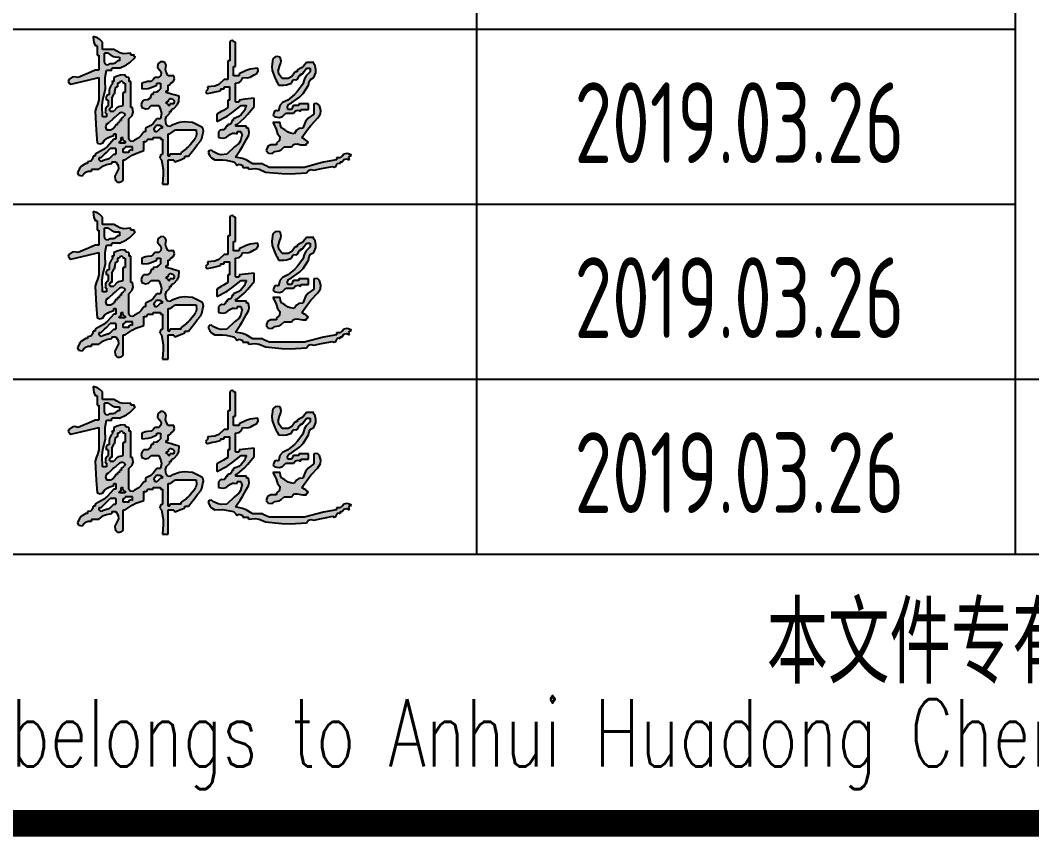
# Model space of a CAD drawing. Extents: x 5904849 to 6011887, y -826029 to -177002.
# Drawn here: x 5947053 to 5950810, y -678942 to -675909 of the extents above; entities that cross this region are included whole.
import ezdxf
from ezdxf.enums import TextEntityAlignment as Align

# ---------------------------------------------------------------- set-up
doc = ezdxf.new("R2010")
doc.units = 0
doc.header["$LTSCALE"] = 1000
doc.header["$MEASUREMENT"] = 0
doc.layers.get('0').update_dxf_attribs({"linetype": 'CONTINUOUS'})
doc.layers.add('PUB_TITLE', color=4, linetype='CONTINUOUS')
doc.styles.add('AHD', font='sceie.shx', dxfattribs={"width": 0.7, "bigfont": 'sceic.shx'})
doc.styles.add('ECEC_TQ', font='txt_l.shx', dxfattribs={"bigfont": 'hztxt_l.shx'})
doc.styles.add('sceie', font='sceie.shx', dxfattribs={"bigfont": 'sceic.shx'})

# ---------------------------------------------------------------- blocks, each defined once
blk = doc.blocks.new('韩超')
h = blk.add_hatch(color=256)
h.dxf.hatch_style = 1
h.paths.add_polyline_path([(0.787849, 0.514197), (0.777955, 0.527898), (0.77346, 0.562754), (0.78123, 0.586063), (0.805739, 0.61125), (0.805739, 0.625142), (0.819631, 0.625142), (0.818004, 0.635027), (0.823773, 0.643681), (0.833523, 0.64598), (0.860867, 0.674873), (0.870953, 0.696725), (0.875199, 0.736279), (0.836353, 0.74757), (0.816903, 0.753127), (0.777955, 0.764063), (0.777955, 0.777955), (0.791847, 0.777955), (0.791847, 0.819631), (0.801775, 0.820971), (0.80763, 0.824875), (0.812685, 0.833523), (0.832189, 0.847055), (0.839321, 0.866071), (0.833523, 0.889091), (0.791847, 0.889091), (0.776856, 0.916298), (0.7735, 0.934755), (0.777955, 0.965498), (0.770329, 0.984025), (0.756314, 0.993368), (0.736279, 0.993282), (0.716867, 0.977277), (0.713907, 0.950644), (0.729333, 0.930768), (0.740061, 0.911103), (0.737625, 0.891618), (0.722387, 0.875199), (0.694603, 0.875199), (0.683489, 0.864086), (0.677932, 0.858529), (0.666819, 0.847415), (0.638572, 0.845181), (0.624291, 0.842325), (0.597358, 0.833523), (0.597358, 0.791847), (0.643081, 0.794876), (0.666726, 0.800787), (0.708495, 0.819631), (0.708495, 0.833523), (0.736279, 0.833523), (0.736279, 0.791847), (0.718733, 0.774249), (0.705317, 0.767541), (0.680711, 0.764063), (0.680711, 0.750171), (0.666819, 0.750171), (0.658732, 0.72359), (0.639033, 0.708815), (0.61125, 0.708495), (0.596777, 0.690733), (0.592946, 0.675409), (0.597358, 0.652926), (0.623512, 0.642026), (0.64687, 0.646697), (0.666819, 0.666819), (0.722387, 0.666819), (0.738834, 0.631134), (0.742077, 0.608437), (0.736279, 0.569574), (0.708495, 0.569574), (0.682162, 0.535076), (0.663824, 0.519794), (0.625142, 0.500114), (0.625142, 0.47233), (0.61125, 0.47233), (0.589715, 0.441777), (0.574435, 0.428025), (0.54179, 0.409816), (0.527664, 0.400538), (0.510468, 0.403404), (0.500114, 0.416762), (0.500114, 0.569574), (0.524623, 0.594762), (0.532393, 0.618071), (0.527898, 0.652926), (0.514006, 0.652926), (0.514006, 0.847415), (0.500114, 0.847415), (0.500114, 0.875199), (0.486416, 0.877514), (0.478388, 0.883536), (0.47233, 0.896037), (0.438162, 0.892345), (0.420863, 0.888021), (0.388977, 0.875199), (0.388977, 0.847415), (0.375085, 0.847415), (0.379444, 0.836821), (0.376971, 0.826928), (0.368139, 0.819631), (0.356965, 0.793593), (0.353947, 0.778504), (0.354247, 0.750171), (0.337644, 0.741703), (0.330222, 0.726858), (0.333409, 0.708495), (0.347301, 0.708495), (0.347301, 0.666819), (0.332737, 0.655189), (0.327028, 0.643772), (0.326463, 0.625142), (0.32344, 0.619715), (0.327253, 0.612088), (0.333409, 0.61125), (0.333409, 0.583466), (0.305625, 0.583466), (0.302565, 0.667178), (0.306887, 0.710398), (0.326463, 0.791847), (0.3234, 0.8474), (0.32482, 0.875797), (0.333409, 0.930768), (0.375085, 0.930768), (0.375085, 0.94466), (0.430654, 0.94466), (0.482374, 0.970498), (0.50707, 0.987931), (0.548736, 1.028012), (0.542559, 1.028676), (0.538615, 1.036564), (0.54179, 1.041904), (0.514006, 1.041904), (0.514006, 1.055796), (0.462884, 1.052445), (0.433869, 1.058893), (0.388977, 1.08358), (0.305625, 1.08358), (0.305625, 1.139148), (0.281985, 1.161307), (0.266841, 1.170393), (0.236165, 1.180825), (0.238399, 1.152578), (0.241255, 1.138297), (0.250057, 1.111364), (0.263949, 1.111364), (0.263949, 1.041904), (0.277841, 1.041904), (0.277841, 0.930768), (0.250057, 0.930768), (0.200194, 0.90821), (0.175186, 0.897095), (0.125028, 0.875199), (0.097454, 0.881715), (0.078516, 0.877928), (0.055568, 0.861307), (0.050109, 0.847376), (0.0559, 0.8329), (0.06946, 0.826577), (0.152955, 0.845407), (0.194635, 0.855133), (0.277841, 0.875199), (0.277841, 0.708495), (0.266727, 0.675154), (0.261171, 0.658483), (0.250057, 0.625142), (0.255939, 0.530696), (0.258718, 0.483462), (0.263949, 0.388977), (0.286969, 0.38318), (0.305985, 0.390311), (0.319517, 0.409816), (0.344599, 0.428141), (0.359268, 0.435475), (0.388977, 0.444546), (0.388977, 0.458438), (0.40287, 0.458438), (0.40287, 0.416762), (0.388977, 0.416762), (0.340729, 0.364454), (0.31168, 0.341215), (0.250057, 0.305625), (0.250057, 0.291733), (0.236165, 0.291733), (0.231424, 0.268639), (0.217583, 0.254798), (0.194489, 0.250057), (0.194489, 0.236165), (0.180597, 0.236165), (0.148793, 0.216524), (0.134276, 0.200394), (0.118082, 0.166705), (0.127514, 0.14947), (0.152825, 0.145854), (0.166705, 0.159759), (0.185336, 0.17447), (0.198563, 0.17943), (0.222273, 0.180597), (0.222273, 0.194489), (0.277841, 0.194489), (0.311245, 0.220472), (0.333233, 0.229896), (0.375085, 0.236165), (0.375085, 0.250057), (0.40287, 0.250057), (0.420685, 0.221738), (0.422698, 0.197582), (0.409816, 0.166705), (0.396068, 0.142401), (0.398473, 0.118345), (0.416762, 0.097244), (0.43433, 0.097627), (0.444154, 0.100901), (0.458438, 0.111136), (0.458438, 0.263949), (0.47233, 0.263949), (0.524193, 0.298154), (0.552768, 0.312442), (0.61125, 0.333409), (0.61125, 0.40287), (0.621931, 0.39652), (0.637706, 0.404407), (0.639034, 0.416762), (0.680711, 0.416762), (0.680711, 0.430654), (0.736279, 0.430654), (0.736279, 0.416762), (0.750171, 0.416762), (0.750171, 0.305625), (0.735269, 0.297653), (0.731714, 0.276323), (0.743225, 0.263949), (0.754517, 0.192544), (0.755945, 0.155413), (0.750171, 0.083352), (0.791847, 0.083352), (0.791847, 0.263949), (0.833523, 0.263949), (0.837499, 0.253205), (0.852744, 0.249394), (0.861307, 0.257003), (0.883535, 0.265338), (0.894648, 0.269506), (0.916876, 0.277841), (0.916876, 0.291733), (0.94466, 0.291733), (0.969894, 0.324902), (0.982398, 0.341574), (1.007174, 0.375085), (1.032146, 0.402761), (1.041693, 0.421855), (1.04885, 0.458438), (1.055218, 0.477023), (1.053221, 0.491001), (1.041904, 0.50706), (0.972444, 0.54179), (0.910919, 0.546316), (0.877697, 0.541786), (0.819631, 0.520952), (0.805828, 0.5112)])
h.paths.add_polyline_path([(0.791847, 0.458438), (0.805739, 0.458438), (0.82241, 0.469551), (0.847415, 0.486222), (1.000228, 0.486222), (1.003038, 0.45197), (0.997988, 0.431769), (0.97939, 0.40287), (0.948039, 0.36501), (0.929334, 0.347744), (0.889091, 0.319517), (0.889091, 0.305625), (0.805739, 0.305625), (0.805739, 0.291733), (0.791847, 0.291733)], flags=16)
h.paths.add_polyline_path([(0.750171, 0.500114), (0.736279, 0.500114), (0.725165, 0.489), (0.719608, 0.483443), (0.708495, 0.47233), (0.694603, 0.47233), (0.694603, 0.486222), (0.688447, 0.48706), (0.684633, 0.494686), (0.687657, 0.500114), (0.701182, 0.516386), (0.715167, 0.52238), (0.736279, 0.520952), (0.736943, 0.514775), (0.744831, 0.510831), (0.750171, 0.514006)], flags=16)
h.paths.add_polyline_path([(0.791847, 0.666819), (0.793521, 0.674497), (0.785633, 0.682384), (0.777955, 0.680711), (0.777955, 0.694603), (0.791847, 0.694603), (0.792194, 0.70849), (0.806202, 0.718996), (0.819631, 0.715441), (0.833192, 0.709118), (0.838982, 0.694641), (0.833523, 0.680711), (0.805739, 0.680711), (0.805739, 0.666819)], flags=16)
h.paths.add_polyline_path([(0.527898, 0.361193), (0.527898, 0.333409), (0.517217, 0.339759), (0.501443, 0.331871), (0.500114, 0.319517), (0.458438, 0.319517), (0.458438, 0.347301), (0.466116, 0.345628), (0.474003, 0.353515), (0.47233, 0.361193)], flags=16)
h.paths.add_polyline_path([(0.47233, 0.40287), (0.47233, 0.388977), (0.430654, 0.388977), (0.42898, 0.396656), (0.436867, 0.404543), (0.444546, 0.40287), (0.444546, 0.430654), (0.458438, 0.430654), (0.452088, 0.419973), (0.459976, 0.404198)], flags=16)
h.paths.add_polyline_path([(0.47233, 0.604304), (0.464836, 0.588169), (0.458643, 0.580427), (0.444546, 0.569574), (0.444546, 0.555682), (0.430654, 0.555682), (0.432327, 0.548004), (0.42444, 0.540117), (0.416762, 0.54179), (0.416762, 0.527898), (0.40287, 0.527898), (0.39467, 0.507807), (0.386422, 0.49791), (0.368139, 0.486222), (0.333409, 0.486222), (0.327612, 0.509242), (0.334743, 0.528258), (0.354247, 0.54179), (0.384775, 0.569612), (0.400056, 0.583504), (0.430654, 0.61125), (0.446814, 0.616197), (0.458647, 0.614224)], flags=16)
h.paths.add_polyline_path([(0.458438, 0.666819), (0.426908, 0.659351), (0.410404, 0.649448), (0.388977, 0.625142), (0.361193, 0.625142), (0.354844, 0.635823), (0.362731, 0.651598), (0.375085, 0.652926), (0.375085, 0.722387), (0.390598, 0.753922), (0.396359, 0.771203), (0.40287, 0.805739), (0.416762, 0.805739), (0.416762, 0.833523), (0.430654, 0.833523), (0.434629, 0.844267), (0.449874, 0.848078), (0.458438, 0.840469), (0.459102, 0.834292), (0.466989, 0.830348), (0.47233, 0.833523), (0.47233, 0.764063), (0.458438, 0.764063)], flags=16)
h.paths.add_polyline_path([(0.40287, 0.347301), (0.40287, 0.305625), (0.388977, 0.305625), (0.360889, 0.27915), (0.342496, 0.268422), (0.305625, 0.257003), (0.294367, 0.254885), (0.286778, 0.256782), (0.277841, 0.263949), (0.277841, 0.277841), (0.291733, 0.277841), (0.319459, 0.305683), (0.333352, 0.319575), (0.361193, 0.347301)], flags=16)
h.paths.add_polyline_path([(0.430654, 1.000228), (0.416762, 1.000228), (0.39813, 0.985517), (0.384903, 0.980557), (0.361193, 0.97939), (0.347067, 0.970112), (0.329871, 0.972978), (0.319517, 0.986336), (0.319517, 1.055796), (0.347301, 1.055796), (0.376072, 1.035613), (0.395527, 1.029128), (0.430654, 1.028012)], flags=16)
h = blk.add_hatch(color=256)
h.dxf.hatch_style = 1
h.paths.add_polyline_path([(1.542018, 0.208381), (1.519791, 0.219494), (1.508677, 0.225051), (1.48645, 0.236165), (1.416989, 0.236165), (1.371255, 0.264232), (1.344642, 0.274582), (1.291961, 0.284787), (1.328443, 0.335457), (1.345237, 0.362046), (1.375313, 0.416762), (1.391241, 0.446575), (1.394603, 0.466747), (1.389205, 0.500114), (1.375313, 0.500114), (1.375313, 0.514006), (1.291961, 0.514006), (1.291961, 0.527898), (1.305853, 0.527898), (1.359796, 0.576664), (1.385101, 0.603375), (1.430881, 0.659873), (1.430881, 0.722387), (1.386427, 0.71683), (1.3642, 0.714052), (1.319745, 0.708495), (1.319745, 0.694603), (1.291961, 0.694603), (1.291961, 0.833523), (1.31926, 0.838693), (1.334923, 0.85044), (1.347529, 0.875199), (1.381781, 0.872389), (1.401982, 0.877439), (1.430881, 0.896037), (1.450883, 0.906123), (1.460131, 0.922307), (1.458666, 0.94466), (1.401114, 0.937345), (1.371819, 0.928557), (1.319745, 0.902983), (1.319745, 0.889091), (1.278069, 0.889091), (1.278069, 0.958552), (1.291961, 0.958552), (1.291961, 1.139148), (1.285806, 1.138304), (1.281086, 1.140664), (1.278069, 1.146094), (1.267308, 1.150023), (1.257931, 1.147679), (1.250285, 1.139148), (1.250285, 1.000228), (1.236393, 1.000228), (1.236393, 0.861307), (1.208609, 0.861307), (1.168183, 0.824416), (1.138053, 0.811024), (1.08358, 0.805739), (1.087939, 0.795145), (1.085465, 0.785252), (1.076634, 0.777955), (1.071121, 0.771113), (1.075065, 0.759282), (1.08358, 0.757117), (1.122533, 0.76519), (1.141984, 0.769358), (1.180825, 0.777955), (1.180825, 0.791847), (1.208609, 0.791847), (1.208609, 0.805739), (1.250285, 0.805739), (1.250285, 0.708495), (1.236393, 0.708495), (1.236393, 0.652926), (1.203973, 0.631977), (1.187234, 0.622213), (1.15304, 0.604304), (1.15304, 0.548736), (1.229739, 0.588318), (1.266619, 0.612432), (1.333637, 0.666819), (1.375313, 0.666819), (1.366995, 0.654381), (1.363975, 0.646831), (1.361421, 0.632088), (1.335054, 0.599814), (1.316435, 0.58585), (1.278069, 0.569574), (1.278069, 0.555682), (1.264177, 0.555682), (1.26415, 0.539965), (1.25211, 0.527924), (1.236393, 0.527898), (1.236393, 0.514006), (1.222501, 0.514006), (1.219217, 0.502022), (1.216226, 0.496039), (1.208609, 0.486222), (1.191149, 0.488205), (1.17971, 0.484393), (1.166932, 0.47233), (1.166932, 0.430654), (1.200708, 0.424307), (1.223469, 0.429997), (1.250285, 0.451492), (1.27048, 0.461183), (1.283894, 0.46286), (1.305853, 0.458438), (1.305853, 0.47233), (1.333637, 0.47233), (1.333637, 0.458438), (1.339793, 0.4576), (1.343606, 0.449973), (1.340583, 0.444546), (1.32937, 0.406076), (1.316213, 0.38634), (1.285015, 0.361193), (1.229447, 0.305625), (1.187056, 0.302553), (1.163204, 0.307323), (1.125256, 0.326463), (1.114566, 0.33576), (1.096818, 0.332211), (1.090526, 0.319517), (1.102438, 0.292491), (1.113943, 0.279343), (1.139148, 0.263949), (1.194983, 0.265062), (1.223561, 0.262204), (1.278069, 0.250057), (1.289183, 0.238943), (1.294739, 0.233386), (1.305853, 0.222273), (1.320568, 0.231877), (1.341519, 0.224893), (1.347529, 0.208381), (1.389205, 0.208381), (1.389205, 0.194489), (1.439628, 0.1998), (1.468259, 0.195028), (1.514234, 0.173651), (1.635959, 0.161998), (1.69773, 0.160594), (1.819859, 0.166705), (1.833779, 0.185933), (1.852296, 0.192877), (1.875427, 0.187543), (1.930995, 0.198656), (1.958779, 0.204213), (2.014348, 0.215327), (2.025534, 0.209917), (2.039748, 0.217024), (2.042132, 0.229219), (2.049428, 0.23805), (2.059322, 0.240524), (2.069916, 0.236165), (2.069916, 0.250057), (2.083808, 0.250057), (2.098401, 0.26772), (2.118188, 0.272666), (2.139376, 0.263949), (2.133917, 0.27788), (2.139708, 0.292356), (2.153268, 0.298679), (2.133073, 0.308371), (2.119659, 0.310047), (2.0977, 0.305625), (2.086586, 0.294512), (2.08103, 0.288955), (2.069916, 0.277841), (2.042132, 0.277841), (2.042132, 0.263949), (1.946785, 0.245868), (1.899372, 0.234712), (1.805967, 0.208381)])
h = blk.add_hatch(color=256)
h.dxf.hatch_style = 1
h.paths.add_polyline_path([(1.611478, 0.625142), (1.597547, 0.630601), (1.583071, 0.624811), (1.576748, 0.61125), (1.572819, 0.60049), (1.575163, 0.591112), (1.583694, 0.583466), (1.61855, 0.578971), (1.641859, 0.586741), (1.667046, 0.61125), (1.680938, 0.61125), (1.722615, 0.61125), (1.737208, 0.628913), (1.756995, 0.63386), (1.778183, 0.625142), (1.778183, 0.639034), (1.833751, 0.639034), (1.833751, 0.655705), (1.833751, 0.66404), (1.833751, 0.680711), (1.805967, 0.680711), (1.792075, 0.680711), (1.764291, 0.680711), (1.764291, 0.666819), (1.722615, 0.666819), (1.717058, 0.655705), (1.714279, 0.650148), (1.708723, 0.639034), (1.69483, 0.639034), (1.680938, 0.639034), (1.678868, 0.661339), (1.688455, 0.678116), (1.708723, 0.687657), (1.768692, 0.728785), (1.795922, 0.757527), (1.833751, 0.819631), (1.839429, 0.846829), (1.850907, 0.862133), (1.875427, 0.875199), (1.888443, 0.91196), (1.890032, 0.934206), (1.882373, 0.972444), (1.876196, 0.973108), (1.872252, 0.980995), (1.875427, 0.986336), (1.861535, 0.986336), (1.819859, 0.986336), (1.796859, 0.959188), (1.781933, 0.947248), (1.750399, 0.930768), (1.750399, 0.916876), (1.736507, 0.916876), (1.71031, 0.882162), (1.682751, 0.868382), (1.639262, 0.868253), (1.61591, 0.897042), (1.610049, 0.922442), (1.618424, 0.958552), (1.629264, 0.984285), (1.6309, 1.000642), (1.62537, 1.028012), (1.602888, 1.032424), (1.587563, 1.028593), (1.569802, 1.01412), (1.562035, 0.958817), (1.56513, 0.927869), (1.583694, 0.875199), (1.595758, 0.853473), (1.601336, 0.842318), (1.611478, 0.819631), (1.650742, 0.818134), (1.671448, 0.821092), (1.708723, 0.833523), (1.714279, 0.844637), (1.717058, 0.850194), (1.722615, 0.861307), (1.740978, 0.85812), (1.755823, 0.865542), (1.764291, 0.882145), (1.764955, 0.888322), (1.772842, 0.892266), (1.778183, 0.889091), (1.778183, 0.902983), (1.792075, 0.902983), (1.803189, 0.919654), (1.808745, 0.927989), (1.819859, 0.94466), (1.847643, 0.94466), (1.847643, 0.916876), (1.817381, 0.887163), (1.804962, 0.866982), (1.792075, 0.826577), (1.753545, 0.774398), (1.730689, 0.750113), (1.680938, 0.708495), (1.641359, 0.690689), (1.621854, 0.667284)])
h = blk.add_hatch(color=256)
h.dxf.hatch_style = 1
h.paths.add_polyline_path([(1.831635, 0.573795), (1.812227, 0.549535), (1.792075, 0.500114), (1.762292, 0.496094), (1.744726, 0.484384), (1.729561, 0.458438), (1.700075, 0.463546), (1.684975, 0.469586), (1.6601, 0.486222), (1.637668, 0.49978), (1.627728, 0.515685), (1.62537, 0.54179), (1.603143, 0.54179), (1.592029, 0.54179), (1.569802, 0.54179), (1.586675, 0.509854), (1.593737, 0.492906), (1.604532, 0.458438), (1.621804, 0.436498), (1.61886, 0.407063), (1.597586, 0.388977), (1.597586, 0.375085), (1.55591, 0.375085), (1.536306, 0.36578), (1.526798, 0.35437), (1.52118, 0.333409), (1.537185, 0.313997), (1.563818, 0.311038), (1.583694, 0.326463), (1.614401, 0.331156), (1.630976, 0.339443), (1.653154, 0.361193), (1.667046, 0.361193), (1.708723, 0.361193), (1.720352, 0.375758), (1.731769, 0.381467), (1.750399, 0.382031), (1.77782, 0.376762), (1.791938, 0.37535), (1.819859, 0.375085), (1.821199, 0.385013), (1.825102, 0.390868), (1.833751, 0.395924), (1.815429, 0.411271), (1.805589, 0.418299), (1.785129, 0.430654), (1.829593, 0.491137), (1.853312, 0.520437), (1.903211, 0.57652), (1.923495, 0.606919), (1.927312, 0.631729), (1.917103, 0.666819), (1.904326, 0.678881), (1.892887, 0.682694), (1.875427, 0.680711), (1.875427, 0.650148), (1.875427, 0.634867), (1.875427, 0.604304)])
for p, q in [((0.266841, 1.170393), (0.236165, 1.180825)), ((0.236165, 1.180825), (0.238399, 1.152578)), ((0.238399, 1.152578), (0.241255, 1.138297)), ((0.241255, 1.138297), (0.250057, 1.111364)), ((0.281985, 1.161307), (0.266841, 1.170393)), ((0.305625, 1.139148), (0.281985, 1.161307)), ((0.305625, 1.08358), (0.305625, 1.139148)), ((1.257931, 1.147679), (1.250285, 1.139148)), ((1.250285, 1.139148), (1.250285, 1.000228)), ((1.267308, 1.150023), (1.257931, 1.147679)), ((1.278069, 1.146094), (1.267308, 1.150023)), ((1.281086, 1.140664), (1.278069, 1.146094)), ((1.285806, 1.138304), (1.281086, 1.140664)), ((1.291961, 1.139148), (1.285806, 1.138304)), ((1.291961, 0.958552), (1.291961, 1.139148)), ((0.263949, 1.111364), (0.250057, 1.111364)), ((0.263949, 1.111364), (0.263949, 1.041904)), ((0.388977, 1.08358), (0.305625, 1.08358)), ((0.319517, 0.986336), (0.319517, 1.055796)), ((0.347301, 1.055796), (0.319517, 1.055796)), ((0.347301, 1.055796), (0.376072, 1.035613)), ((0.433869, 1.058893), (0.388977, 1.08358)), ((0.462884, 1.052445), (0.433869, 1.058893)), ((0.514006, 1.055796), (0.462884, 1.052445)), ((0.514006, 1.041904), (0.514006, 1.055796)), ((0.263949, 1.041904), (0.277841, 1.041904)), ((0.277841, 1.041904), (0.277841, 0.930768)), ((0.319517, 0.986336), (0.329871, 0.972978)), ((0.347067, 0.970112), (0.361193, 0.97939)), ((0.361193, 0.97939), (0.384903, 0.980557)), ((0.376072, 1.035613), (0.395527, 1.029128)), ((0.384903, 0.980557), (0.39813, 0.985517)), ((0.395527, 1.029128), (0.430654, 1.028012)), ((0.416762, 1.000228), (0.39813, 0.985517)), ((0.430654, 1.000228), (0.416762, 1.000228)), ((0.430654, 1.028012), (0.430654, 1.000228)), ((0.482374, 0.970498), (0.50707, 0.987931)), ((0.50707, 0.987931), (0.548736, 1.028012)), ((0.54179, 1.041904), (0.514006, 1.041904)), ((0.538615, 1.036564), (0.54179, 1.041904)), ((0.542559, 1.028676), (0.538615, 1.036564)), ((0.548736, 1.028012), (0.542559, 1.028676)), ((0.716867, 0.977277), (0.713907, 0.950644)), ((0.736279, 0.993282), (0.716867, 0.977277)), ((0.756314, 0.993368), (0.736279, 0.993282)), ((0.770329, 0.984025), (0.756314, 0.993368)), ((0.777955, 0.965498), (0.770329, 0.984025)), ((1.236393, 1.000228), (1.236393, 0.861307)), ((1.250285, 1.000228), (1.236393, 1.000228)), ((1.569802, 1.01412), (1.562035, 0.958817)), ((1.587563, 1.028593), (1.569802, 1.01412)), ((1.602888, 1.032424), (1.587563, 1.028593)), ((1.62537, 1.028012), (1.602888, 1.032424)), ((1.618424, 0.958552), (1.629264, 0.984285)), ((1.6309, 1.000642), (1.62537, 1.028012)), ((1.629264, 0.984285), (1.6309, 1.000642)), ((1.819859, 0.986336), (1.796859, 0.959188)), ((1.861535, 0.986336), (1.819859, 0.986336)), ((1.875427, 0.986336), (1.861535, 0.986336)), ((1.872252, 0.980995), (1.875427, 0.986336)), ((1.876196, 0.973108), (1.872252, 0.980995)), ((0.200194, 0.90821), (0.175186, 0.897095)), ((0.250057, 0.930768), (0.200194, 0.90821)), ((0.277841, 0.930768), (0.250057, 0.930768)), ((0.32482, 0.875797), (0.333409, 0.930768)), ((0.329871, 0.972978), (0.347067, 0.970112)), ((0.333409, 0.930768), (0.375085, 0.930768)), ((0.375085, 0.930768), (0.375085, 0.94466)), ((0.430654, 0.94466), (0.375085, 0.94466)), ((0.430654, 0.94466), (0.482374, 0.970498)), ((0.713907, 0.950644), (0.729333, 0.930768)), ((0.729333, 0.930768), (0.740061, 0.911103)), ((0.740061, 0.911103), (0.737625, 0.891618)), ((0.7735, 0.934755), (0.777955, 0.965498)), ((0.776856, 0.916298), (0.7735, 0.934755)), ((0.791847, 0.889091), (0.776856, 0.916298)), ((1.278069, 0.958552), (1.291961, 0.958552)), ((1.278069, 0.889091), (1.278069, 0.958552)), ((1.371819, 0.928557), (1.319745, 0.902983)), ((1.319745, 0.902983), (1.319745, 0.889091)), ((1.401114, 0.937345), (1.371819, 0.928557)), ((1.458666, 0.94466), (1.401114, 0.937345)), ((1.430881, 0.896037), (1.450883, 0.906123)), ((1.450883, 0.906123), (1.460131, 0.922307)), ((1.460131, 0.922307), (1.458666, 0.94466)), ((1.562035, 0.958817), (1.56513, 0.927869)), ((1.56513, 0.927869), (1.583694, 0.875199)), ((1.610049, 0.922442), (1.618424, 0.958552)), ((1.61591, 0.897042), (1.610049, 0.922442)), ((1.736507, 0.916876), (1.71031, 0.882162)), ((1.750399, 0.916876), (1.736507, 0.916876)), ((1.781933, 0.947248), (1.750399, 0.930768)), ((1.750399, 0.930768), (1.750399, 0.916876)), ((1.778183, 0.902983), (1.792075, 0.902983)), ((1.778183, 0.889091), (1.778183, 0.902983)), ((1.796859, 0.959188), (1.781933, 0.947248)), ((1.792075, 0.902983), (1.803189, 0.919654)), ((1.803189, 0.919654), (1.808745, 0.927989)), ((1.808745, 0.927989), (1.819859, 0.94466)), ((1.847643, 0.916876), (1.817381, 0.887163)), ((1.819859, 0.94466), (1.847643, 0.94466)), ((1.847643, 0.94466), (1.847643, 0.916876)), ((1.875427, 0.875199), (1.888443, 0.91196)), ((1.882373, 0.972444), (1.876196, 0.973108)), ((1.890032, 0.934206), (1.882373, 0.972444)), ((1.888443, 0.91196), (1.890032, 0.934206)), ((0.055568, 0.861307), (0.050109, 0.847376)), ((0.050109, 0.847376), (0.0559, 0.8329)), ((0.078516, 0.877928), (0.055568, 0.861307)), ((0.0559, 0.8329), (0.06946, 0.826577)), ((0.06946, 0.826577), (0.152955, 0.845407)), ((0.097454, 0.881715), (0.078516, 0.877928)), ((0.125028, 0.875199), (0.097454, 0.881715)), ((0.175186, 0.897095), (0.125028, 0.875199)), ((0.152955, 0.845407), (0.194635, 0.855133)), ((0.194635, 0.855133), (0.277841, 0.875199)), ((0.277841, 0.875199), (0.277841, 0.708495)), ((0.3234, 0.8474), (0.32482, 0.875797)), ((0.326463, 0.791847), (0.3234, 0.8474)), ((0.376971, 0.826928), (0.368139, 0.819631)), ((0.388977, 0.847415), (0.375085, 0.847415)), ((0.375085, 0.847415), (0.379444, 0.836821)), ((0.379444, 0.836821), (0.376971, 0.826928)), ((0.420863, 0.888021), (0.388977, 0.875199)), ((0.388977, 0.875199), (0.388977, 0.847415)), ((0.416762, 0.833523), (0.416762, 0.805739)), ((0.430654, 0.833523), (0.416762, 0.833523)), ((0.438162, 0.892345), (0.420863, 0.888021)), ((0.434629, 0.844267), (0.430654, 0.833523)), ((0.449874, 0.848078), (0.434629, 0.844267)), ((0.47233, 0.896037), (0.438162, 0.892345)), ((0.458438, 0.840469), (0.449874, 0.848078)), ((0.458438, 0.840469), (0.459102, 0.834292)), ((0.466989, 0.830348), (0.459102, 0.834292)), ((0.47233, 0.833523), (0.466989, 0.830348)), ((0.478388, 0.883536), (0.47233, 0.896037)), ((0.47233, 0.833523), (0.47233, 0.764063)), ((0.486416, 0.877514), (0.478388, 0.883536)), ((0.500114, 0.875199), (0.486416, 0.877514)), ((0.500114, 0.875199), (0.500114, 0.847415)), ((0.514006, 0.847415), (0.500114, 0.847415)), ((0.514006, 0.652926), (0.514006, 0.847415)), ((0.624291, 0.842325), (0.597358, 0.833523)), ((0.597358, 0.833523), (0.597358, 0.791847)), ((0.638572, 0.845181), (0.624291, 0.842325)), ((0.666819, 0.847415), (0.638572, 0.845181)), ((0.677932, 0.858529), (0.666819, 0.847415)), ((0.683489, 0.864086), (0.677932, 0.858529)), ((0.694603, 0.875199), (0.683489, 0.864086)), ((0.722387, 0.875199), (0.694603, 0.875199)), ((0.708495, 0.833523), (0.736279, 0.833523)), ((0.708495, 0.819631), (0.708495, 0.833523)), ((0.737625, 0.891618), (0.722387, 0.875199)), ((0.736279, 0.833523), (0.736279, 0.791847)), ((0.833523, 0.889091), (0.791847, 0.889091)), ((0.80763, 0.824875), (0.812685, 0.833523)), ((0.812685, 0.833523), (0.832189, 0.847055)), ((0.832189, 0.847055), (0.839321, 0.866071)), ((0.839321, 0.866071), (0.833523, 0.889091)), ((1.208609, 0.861307), (1.168183, 0.824416)), ((1.236393, 0.861307), (1.208609, 0.861307)), ((1.319745, 0.889091), (1.278069, 0.889091)), ((1.291961, 0.833523), (1.31926, 0.838693)), ((1.291961, 0.694603), (1.291961, 0.833523)), ((1.31926, 0.838693), (1.334923, 0.85044)), ((1.334923, 0.85044), (1.347529, 0.875199)), ((1.347529, 0.875199), (1.381781, 0.872389)), ((1.381781, 0.872389), (1.401982, 0.877439)), ((1.401982, 0.877439), (1.430881, 0.896037)), ((1.583694, 0.875199), (1.595758, 0.853473)), ((1.595758, 0.853473), (1.601336, 0.842318)), ((1.601336, 0.842318), (1.611478, 0.819631)), ((1.639262, 0.868253), (1.61591, 0.897042)), ((1.682751, 0.868382), (1.639262, 0.868253)), ((1.671448, 0.821092), (1.708723, 0.833523)), ((1.71031, 0.882162), (1.682751, 0.868382)), ((1.708723, 0.833523), (1.714279, 0.844637)), ((1.714279, 0.844637), (1.717058, 0.850194)), ((1.717058, 0.850194), (1.722615, 0.861307)), ((1.722615, 0.861307), (1.740978, 0.85812)), ((1.740978, 0.85812), (1.755823, 0.865542)), ((1.792075, 0.826577), (1.753545, 0.774398)), ((1.755823, 0.865542), (1.764291, 0.882145)), ((1.764291, 0.882145), (1.764955, 0.888322)), ((1.764955, 0.888322), (1.772842, 0.892266)), ((1.772842, 0.892266), (1.778183, 0.889091)), ((1.804962, 0.866982), (1.792075, 0.826577)), ((1.817381, 0.887163), (1.804962, 0.866982)), ((1.833751, 0.819631), (1.839429, 0.846829)), ((1.839429, 0.846829), (1.850907, 0.862133)), ((1.850907, 0.862133), (1.875427, 0.875199)), ((0.306887, 0.710398), (0.326463, 0.791847)), ((0.356965, 0.793593), (0.353947, 0.778504)), ((0.353947, 0.778504), (0.354247, 0.750171)), ((0.368139, 0.819631), (0.356965, 0.793593)), ((0.375085, 0.722387), (0.390598, 0.753922)), ((0.396359, 0.771203), (0.390598, 0.753922)), ((0.396359, 0.771203), (0.40287, 0.805739)), ((0.40287, 0.805739), (0.416762, 0.805739)), ((0.47233, 0.764063), (0.458438, 0.764063)), ((0.458438, 0.666819), (0.458438, 0.764063)), ((0.597358, 0.791847), (0.643081, 0.794876)), ((0.643081, 0.794876), (0.666726, 0.800787)), ((0.666726, 0.800787), (0.708495, 0.819631)), ((0.705317, 0.767541), (0.680711, 0.764063)), ((0.680711, 0.764063), (0.680711, 0.750171)), ((0.718733, 0.774249), (0.705317, 0.767541)), ((0.736279, 0.791847), (0.718733, 0.774249)), ((0.777955, 0.777955), (0.791847, 0.777955)), ((0.777955, 0.764063), (0.777955, 0.777955)), ((0.816903, 0.753127), (0.777955, 0.764063)), ((0.791847, 0.819631), (0.801775, 0.820971)), ((0.791847, 0.777955), (0.791847, 0.819631)), ((0.801775, 0.820971), (0.80763, 0.824875)), ((0.836353, 0.74757), (0.816903, 0.753127)), ((1.076634, 0.777955), (1.071121, 0.771113)), ((1.071121, 0.771113), (1.075065, 0.759282)), ((1.075065, 0.759282), (1.08358, 0.757117)), ((1.085465, 0.785252), (1.076634, 0.777955)), ((1.138053, 0.811024), (1.08358, 0.805739)), ((1.08358, 0.805739), (1.087939, 0.795145)), ((1.08358, 0.757117), (1.122533, 0.76519)), ((1.087939, 0.795145), (1.085465, 0.785252)), ((1.122533, 0.76519), (1.141984, 0.769358)), ((1.168183, 0.824416), (1.138053, 0.811024)), ((1.141984, 0.769358), (1.180825, 0.777955)), ((1.180825, 0.791847), (1.208609, 0.791847)), ((1.180825, 0.791847), (1.180825, 0.777955)), ((1.208609, 0.791847), (1.208609, 0.805739)), ((1.208609, 0.805739), (1.250285, 0.805739)), ((1.250285, 0.708495), (1.250285, 0.805739)), ((1.611478, 0.819631), (1.650742, 0.818134)), ((1.650742, 0.818134), (1.671448, 0.821092)), ((1.753545, 0.774398), (1.730689, 0.750113)), ((1.768692, 0.728785), (1.795922, 0.757527)), ((1.795922, 0.757527), (1.833751, 0.819631)), ((0.277841, 0.708495), (0.266727, 0.675154)), ((0.302565, 0.667178), (0.306887, 0.710398)), ((0.337644, 0.741703), (0.330222, 0.726858)), ((0.330222, 0.726858), (0.333409, 0.708495)), ((0.347301, 0.708495), (0.333409, 0.708495)), ((0.354247, 0.750171), (0.337644, 0.741703)), ((0.347301, 0.708495), (0.347301, 0.666819)), ((0.375085, 0.722387), (0.375085, 0.652926)), ((0.596777, 0.690733), (0.592946, 0.675409)), ((0.61125, 0.708495), (0.596777, 0.690733)), ((0.639033, 0.708815), (0.61125, 0.708495)), ((0.658732, 0.72359), (0.639033, 0.708815)), ((0.666819, 0.750171), (0.658732, 0.72359)), ((0.680711, 0.750171), (0.666819, 0.750171)), ((0.777955, 0.694603), (0.777955, 0.680711)), ((0.777955, 0.694603), (0.791847, 0.694603)), ((0.785633, 0.682384), (0.777955, 0.680711)), ((0.785633, 0.682384), (0.793521, 0.674497)), ((0.792194, 0.70849), (0.791847, 0.694603)), ((0.806202, 0.718996), (0.792194, 0.70849)), ((0.833523, 0.680711), (0.805739, 0.680711)), ((0.805739, 0.666819), (0.805739, 0.680711)), ((0.819631, 0.715441), (0.806202, 0.718996)), ((0.833192, 0.709118), (0.819631, 0.715441)), ((0.833192, 0.709118), (0.838982, 0.694641)), ((0.833523, 0.680711), (0.838982, 0.694641)), ((0.875199, 0.736279), (0.836353, 0.74757)), ((0.860867, 0.674873), (0.870953, 0.696725)), ((0.870953, 0.696725), (0.875199, 0.736279)), ((1.236393, 0.708495), (1.236393, 0.652926)), ((1.250285, 0.708495), (1.236393, 0.708495)), ((1.291961, 0.694603), (1.319745, 0.694603)), ((1.3642, 0.714052), (1.319745, 0.708495)), ((1.319745, 0.708495), (1.319745, 0.694603)), ((1.386427, 0.71683), (1.3642, 0.714052)), ((1.430881, 0.722387), (1.386427, 0.71683)), ((1.430881, 0.659873), (1.430881, 0.722387)), ((1.641359, 0.690689), (1.621854, 0.667284)), ((1.680938, 0.708495), (1.641359, 0.690689)), ((1.678868, 0.661339), (1.688455, 0.678116)), ((1.730689, 0.750113), (1.680938, 0.708495)), ((1.688455, 0.678116), (1.708723, 0.687657)), ((1.708723, 0.687657), (1.768692, 0.728785)), ((1.792075, 0.680711), (1.764291, 0.680711)), ((1.764291, 0.680711), (1.764291, 0.666819)), ((1.805967, 0.680711), (1.792075, 0.680711)), ((1.833751, 0.680711), (1.805967, 0.680711)), ((1.833751, 0.66404), (1.833751, 0.680711)), ((1.892887, 0.682694), (1.875427, 0.680711)), ((1.875427, 0.680711), (1.875427, 0.650148)), ((1.904326, 0.678881), (1.892887, 0.682694)), ((1.917103, 0.666819), (1.904326, 0.678881)), ((0.261171, 0.658483), (0.250057, 0.625142)), ((0.250057, 0.625142), (0.255939, 0.530696)), ((0.266727, 0.675154), (0.261171, 0.658483)), ((0.305625, 0.583466), (0.302565, 0.667178)), ((0.326463, 0.625142), (0.32344, 0.619715)), ((0.32344, 0.619715), (0.327253, 0.612088)), ((0.327028, 0.643772), (0.326463, 0.625142)), ((0.332737, 0.655189), (0.327028, 0.643772)), ((0.327253, 0.612088), (0.333409, 0.61125)), ((0.347301, 0.666819), (0.332737, 0.655189)), ((0.333409, 0.61125), (0.333409, 0.583466)), ((0.362731, 0.651598), (0.354844, 0.635823)), ((0.361193, 0.625142), (0.354844, 0.635823)), ((0.361193, 0.625142), (0.388977, 0.625142)), ((0.375085, 0.652926), (0.362731, 0.651598)), ((0.410404, 0.649448), (0.388977, 0.625142)), ((0.430654, 0.61125), (0.400056, 0.583504)), ((0.410404, 0.649448), (0.426908, 0.659351)), ((0.426908, 0.659351), (0.458438, 0.666819)), ((0.446814, 0.616197), (0.430654, 0.61125)), ((0.458647, 0.614224), (0.446814, 0.616197)), ((0.458647, 0.614224), (0.47233, 0.604304)), ((0.47233, 0.604304), (0.464836, 0.588169)), ((0.527898, 0.652926), (0.514006, 0.652926)), ((0.524623, 0.594762), (0.532393, 0.618071)), ((0.532393, 0.618071), (0.527898, 0.652926)), ((0.592946, 0.675409), (0.597358, 0.652926)), ((0.597358, 0.652926), (0.623512, 0.642026)), ((0.623512, 0.642026), (0.64687, 0.646697)), ((0.64687, 0.646697), (0.666819, 0.666819)), ((0.666819, 0.666819), (0.722387, 0.666819)), ((0.722387, 0.666819), (0.738834, 0.631134)), ((0.742077, 0.608437), (0.736279, 0.569574)), ((0.738834, 0.631134), (0.742077, 0.608437)), ((0.78123, 0.586063), (0.805739, 0.61125)), ((0.793521, 0.674497), (0.791847, 0.666819)), ((0.805739, 0.666819), (0.791847, 0.666819)), ((0.805739, 0.61125), (0.805739, 0.625142)), ((0.805739, 0.625142), (0.819631, 0.625142)), ((0.818004, 0.635027), (0.823773, 0.643681)), ((0.819631, 0.625142), (0.818004, 0.635027)), ((0.823773, 0.643681), (0.833523, 0.64598)), ((0.833523, 0.64598), (0.860867, 0.674873)), ((1.187234, 0.622213), (1.15304, 0.604304)), ((1.15304, 0.604304), (1.15304, 0.548736)), ((1.203973, 0.631977), (1.187234, 0.622213)), ((1.236393, 0.652926), (1.203973, 0.631977)), ((1.229739, 0.588318), (1.266619, 0.612432)), ((1.266619, 0.612432), (1.333637, 0.666819)), ((1.333637, 0.666819), (1.375313, 0.666819)), ((1.361421, 0.632088), (1.335054, 0.599814)), ((1.359796, 0.576664), (1.385101, 0.603375)), ((1.363975, 0.646831), (1.361421, 0.632088)), ((1.366995, 0.654381), (1.363975, 0.646831)), ((1.375313, 0.666819), (1.366995, 0.654381)), ((1.385101, 0.603375), (1.430881, 0.659873)), ((1.576748, 0.61125), (1.572819, 0.60049)), ((1.583071, 0.624811), (1.576748, 0.61125)), ((1.597547, 0.630601), (1.583071, 0.624811)), ((1.611478, 0.625142), (1.597547, 0.630601)), ((1.621854, 0.667284), (1.611478, 0.625142)), ((1.641859, 0.586741), (1.667046, 0.61125)), ((1.667046, 0.61125), (1.680938, 0.61125)), ((1.680938, 0.639034), (1.678868, 0.661339)), ((1.69483, 0.639034), (1.680938, 0.639034)), ((1.680938, 0.61125), (1.722615, 0.61125)), ((1.708723, 0.639034), (1.69483, 0.639034)), ((1.714279, 0.650148), (1.708723, 0.639034)), ((1.717058, 0.655705), (1.714279, 0.650148)), ((1.722615, 0.666819), (1.717058, 0.655705)), ((1.764291, 0.666819), (1.722615, 0.666819)), ((1.722615, 0.61125), (1.737208, 0.628913)), ((1.737208, 0.628913), (1.756995, 0.63386)), ((1.756995, 0.63386), (1.778183, 0.625142)), ((1.778183, 0.625142), (1.778183, 0.639034)), ((1.778183, 0.639034), (1.833751, 0.639034)), ((1.875427, 0.604304), (1.831635, 0.573795)), ((1.833751, 0.655705), (1.833751, 0.66404)), ((1.833751, 0.639034), (1.833751, 0.655705)), ((1.875427, 0.650148), (1.875427, 0.634867)), ((1.875427, 0.634867), (1.875427, 0.604304)), ((1.903211, 0.57652), (1.923495, 0.606919)), ((1.927312, 0.631729), (1.917103, 0.666819)), ((1.923495, 0.606919), (1.927312, 0.631729)), ((0.255939, 0.530696), (0.258718, 0.483462)), ((0.333409, 0.583466), (0.305625, 0.583466)), ((0.334743, 0.528258), (0.327612, 0.509242)), ((0.334743, 0.528258), (0.354247, 0.54179)), ((0.384775, 0.569612), (0.354247, 0.54179)), ((0.384775, 0.569612), (0.400056, 0.583504)), ((0.40287, 0.527898), (0.39467, 0.507807)), ((0.40287, 0.527898), (0.416762, 0.527898)), ((0.416762, 0.54179), (0.416762, 0.527898)), ((0.416762, 0.54179), (0.42444, 0.540117)), ((0.432327, 0.548004), (0.42444, 0.540117)), ((0.432327, 0.548004), (0.430654, 0.555682)), ((0.444546, 0.555682), (0.430654, 0.555682)), ((0.444546, 0.569574), (0.458643, 0.580427)), ((0.444546, 0.569574), (0.444546, 0.555682)), ((0.458643, 0.580427), (0.464836, 0.588169)), ((0.500114, 0.569574), (0.524623, 0.594762)), ((0.500114, 0.416762), (0.500114, 0.569574)), ((0.682162, 0.535076), (0.663824, 0.519794)), ((0.708495, 0.569574), (0.682162, 0.535076)), ((0.736279, 0.569574), (0.708495, 0.569574)), ((0.77346, 0.562754), (0.78123, 0.586063)), ((0.777955, 0.527898), (0.77346, 0.562754)), ((0.787849, 0.514197), (0.777955, 0.527898)), ((0.877697, 0.541786), (0.819631, 0.520952)), ((0.910919, 0.546316), (0.877697, 0.541786)), ((0.972444, 0.54179), (0.910919, 0.546316)), ((1.041904, 0.50706), (0.972444, 0.54179)), ((1.15304, 0.548736), (1.229739, 0.588318)), ((1.25211, 0.527924), (1.236393, 0.527898)), ((1.236393, 0.514006), (1.236393, 0.527898)), ((1.26415, 0.539965), (1.25211, 0.527924)), ((1.264177, 0.555682), (1.26415, 0.539965)), ((1.278069, 0.555682), (1.264177, 0.555682)), ((1.316435, 0.58585), (1.278069, 0.569574)), ((1.278069, 0.555682), (1.278069, 0.569574)), ((1.291961, 0.527898), (1.291961, 0.514006)), ((1.291961, 0.527898), (1.305853, 0.527898)), ((1.305853, 0.527898), (1.359796, 0.576664)), ((1.335054, 0.599814), (1.316435, 0.58585)), ((1.592029, 0.54179), (1.569802, 0.54179)), ((1.569802, 0.54179), (1.586675, 0.509854)), ((1.572819, 0.60049), (1.575163, 0.591112)), ((1.575163, 0.591112), (1.583694, 0.583466)), ((1.583694, 0.583466), (1.61855, 0.578971)), ((1.603143, 0.54179), (1.592029, 0.54179)), ((1.62537, 0.54179), (1.603143, 0.54179)), ((1.61855, 0.578971), (1.641859, 0.586741)), ((1.627728, 0.515685), (1.62537, 0.54179)), ((1.812227, 0.549535), (1.792075, 0.500114)), ((1.831635, 0.573795), (1.812227, 0.549535)), ((1.853312, 0.520437), (1.903211, 0.57652)), ((0.258718, 0.483462), (0.263949, 0.388977)), ((0.327612, 0.509242), (0.333409, 0.486222)), ((0.333409, 0.486222), (0.368139, 0.486222)), ((0.386422, 0.49791), (0.368139, 0.486222)), ((0.39467, 0.507807), (0.386422, 0.49791)), ((0.388977, 0.458438), (0.40287, 0.458438)), ((0.388977, 0.444546), (0.388977, 0.458438)), ((0.40287, 0.458438), (0.40287, 0.416762)), ((0.61125, 0.47233), (0.589715, 0.441777)), ((0.625142, 0.47233), (0.61125, 0.47233)), ((0.663824, 0.519794), (0.625142, 0.500114)), ((0.625142, 0.500114), (0.625142, 0.47233)), ((0.687657, 0.500114), (0.684633, 0.494686)), ((0.688447, 0.48706), (0.684633, 0.494686)), ((0.687657, 0.500114), (0.701182, 0.516386)), ((0.694603, 0.486222), (0.688447, 0.48706)), ((0.694603, 0.47233), (0.694603, 0.486222)), ((0.708495, 0.47233), (0.694603, 0.47233)), ((0.715167, 0.52238), (0.701182, 0.516386)), ((0.719608, 0.483443), (0.708495, 0.47233)), ((0.715167, 0.52238), (0.736279, 0.520952)), ((0.725165, 0.489), (0.719608, 0.483443)), ((0.725165, 0.489), (0.736279, 0.500114)), ((0.736279, 0.520952), (0.736943, 0.514775)), ((0.750171, 0.500114), (0.736279, 0.500114)), ((0.744831, 0.510831), (0.736943, 0.514775)), ((0.744831, 0.510831), (0.750171, 0.514006)), ((0.750171, 0.500114), (0.750171, 0.514006)), ((0.805828, 0.5112), (0.787849, 0.514197)), ((0.791847, 0.458438), (0.805739, 0.458438)), ((0.791847, 0.291733), (0.791847, 0.458438)), ((0.805739, 0.458438), (0.82241, 0.469551)), ((0.819631, 0.520952), (0.805828, 0.5112)), ((0.82241, 0.469551), (0.847415, 0.486222)), ((0.847415, 0.486222), (1.000228, 0.486222)), ((1.003038, 0.45197), (0.997988, 0.431769)), ((1.000228, 0.486222), (1.003038, 0.45197)), ((1.041693, 0.421855), (1.04885, 0.458438)), ((1.053221, 0.491001), (1.041904, 0.50706)), ((1.04885, 0.458438), (1.055218, 0.477023)), ((1.055218, 0.477023), (1.053221, 0.491001)), ((1.17971, 0.484393), (1.166932, 0.47233)), ((1.166932, 0.47233), (1.166932, 0.430654)), ((1.191149, 0.488205), (1.17971, 0.484393)), ((1.208609, 0.486222), (1.191149, 0.488205)), ((1.216226, 0.496039), (1.208609, 0.486222)), ((1.219217, 0.502022), (1.216226, 0.496039)), ((1.222501, 0.514006), (1.219217, 0.502022)), ((1.236393, 0.514006), (1.222501, 0.514006)), ((1.223469, 0.429997), (1.250285, 0.451492)), ((1.250285, 0.451492), (1.27048, 0.461183)), ((1.27048, 0.461183), (1.283894, 0.46286)), ((1.283894, 0.46286), (1.305853, 0.458438)), ((1.375313, 0.514006), (1.291961, 0.514006)), ((1.333637, 0.47233), (1.305853, 0.47233)), ((1.305853, 0.458438), (1.305853, 0.47233)), ((1.333637, 0.47233), (1.333637, 0.458438)), ((1.333637, 0.458438), (1.339793, 0.4576)), ((1.339793, 0.4576), (1.343606, 0.449973)), ((1.375313, 0.500114), (1.375313, 0.514006)), ((1.389205, 0.500114), (1.375313, 0.500114)), ((1.394603, 0.466747), (1.389205, 0.500114)), ((1.391241, 0.446575), (1.394603, 0.466747)), ((1.586675, 0.509854), (1.593737, 0.492906)), ((1.593737, 0.492906), (1.604532, 0.458438)), ((1.604532, 0.458438), (1.621804, 0.436498)), ((1.637668, 0.49978), (1.627728, 0.515685)), ((1.6601, 0.486222), (1.637668, 0.49978)), ((1.684975, 0.469586), (1.6601, 0.486222)), ((1.700075, 0.463546), (1.684975, 0.469586)), ((1.729561, 0.458438), (1.700075, 0.463546)), ((1.744726, 0.484384), (1.729561, 0.458438)), ((1.762292, 0.496094), (1.744726, 0.484384)), ((1.792075, 0.500114), (1.762292, 0.496094)), ((1.785129, 0.430654), (1.829593, 0.491137)), ((1.829593, 0.491137), (1.853312, 0.520437)), ((0.263949, 0.388977), (0.286969, 0.38318)), ((0.286969, 0.38318), (0.305985, 0.390311)), ((0.305985, 0.390311), (0.319517, 0.409816)), ((0.319517, 0.409816), (0.344599, 0.428141)), ((0.388977, 0.416762), (0.340729, 0.364454)), ((0.344599, 0.428141), (0.359268, 0.435475)), ((0.359268, 0.435475), (0.388977, 0.444546)), ((0.40287, 0.416762), (0.388977, 0.416762)), ((0.42898, 0.396656), (0.436867, 0.404543)), ((0.430654, 0.388977), (0.42898, 0.396656)), ((0.47233, 0.388977), (0.430654, 0.388977)), ((0.436867, 0.404543), (0.444546, 0.40287)), ((0.444546, 0.430654), (0.458438, 0.430654)), ((0.444546, 0.40287), (0.444546, 0.430654)), ((0.452088, 0.419973), (0.458438, 0.430654)), ((0.452088, 0.419973), (0.459976, 0.404198)), ((0.459976, 0.404198), (0.47233, 0.40287)), ((0.47233, 0.40287), (0.47233, 0.388977)), ((0.510468, 0.403404), (0.500114, 0.416762)), ((0.527664, 0.400538), (0.510468, 0.403404)), ((0.54179, 0.409816), (0.527664, 0.400538)), ((0.574435, 0.428025), (0.54179, 0.409816)), ((0.589715, 0.441777), (0.574435, 0.428025)), ((0.61125, 0.333409), (0.61125, 0.40287)), ((0.61125, 0.40287), (0.621931, 0.39652)), ((0.621931, 0.39652), (0.637706, 0.404407)), ((0.637706, 0.404407), (0.639034, 0.416762)), ((0.639034, 0.416762), (0.680711, 0.416762)), ((0.680711, 0.430654), (0.736279, 0.430654)), ((0.680711, 0.416762), (0.680711, 0.430654)), ((0.736279, 0.430654), (0.736279, 0.416762)), ((0.736279, 0.416762), (0.750171, 0.416762)), ((0.750171, 0.416762), (0.750171, 0.305625)), ((0.97939, 0.40287), (0.948039, 0.36501)), ((0.97939, 0.40287), (0.997988, 0.431769)), ((1.007174, 0.375085), (1.032146, 0.402761)), ((1.032146, 0.402761), (1.041693, 0.421855)), ((1.166932, 0.430654), (1.200708, 0.424307)), ((1.200708, 0.424307), (1.223469, 0.429997)), ((1.316213, 0.38634), (1.285015, 0.361193)), ((1.32937, 0.406076), (1.316213, 0.38634)), ((1.340583, 0.444546), (1.32937, 0.406076)), ((1.343606, 0.449973), (1.340583, 0.444546)), ((1.345237, 0.362046), (1.375313, 0.416762)), ((1.375313, 0.416762), (1.391241, 0.446575)), ((1.61886, 0.407063), (1.597586, 0.388977)), ((1.597586, 0.388977), (1.597586, 0.375085)), ((1.621804, 0.436498), (1.61886, 0.407063)), ((1.708723, 0.361193), (1.720352, 0.375758)), ((1.720352, 0.375758), (1.731769, 0.381467)), ((1.731769, 0.381467), (1.750399, 0.382031)), ((1.750399, 0.382031), (1.77782, 0.376762)), ((1.77782, 0.376762), (1.791938, 0.37535)), ((1.805589, 0.418299), (1.785129, 0.430654)), ((1.815429, 0.411271), (1.805589, 0.418299)), ((1.833751, 0.395924), (1.815429, 0.411271)), ((1.819859, 0.375085), (1.821199, 0.385013)), ((1.821199, 0.385013), (1.825102, 0.390868)), ((1.825102, 0.390868), (1.833751, 0.395924)), ((0.31168, 0.341215), (0.250057, 0.305625)), ((0.250057, 0.305625), (0.250057, 0.291733)), ((0.291733, 0.277841), (0.319459, 0.305683)), ((0.340729, 0.364454), (0.31168, 0.341215)), ((0.319459, 0.305683), (0.333352, 0.319575)), ((0.333352, 0.319575), (0.361193, 0.347301)), ((0.388977, 0.305625), (0.360889, 0.27915)), ((0.40287, 0.347301), (0.361193, 0.347301)), ((0.388977, 0.305625), (0.40287, 0.305625)), ((0.40287, 0.347301), (0.40287, 0.305625)), ((0.466116, 0.345628), (0.458438, 0.347301)), ((0.458438, 0.319517), (0.458438, 0.347301)), ((0.500114, 0.319517), (0.458438, 0.319517)), ((0.466116, 0.345628), (0.474003, 0.353515)), ((0.47233, 0.361193), (0.474003, 0.353515)), ((0.527898, 0.361193), (0.47233, 0.361193)), ((0.501443, 0.331871), (0.500114, 0.319517)), ((0.501443, 0.331871), (0.517217, 0.339759)), ((0.517217, 0.339759), (0.527898, 0.333409)), ((0.524193, 0.298154), (0.552768, 0.312442)), ((0.527898, 0.333409), (0.527898, 0.361193)), ((0.552768, 0.312442), (0.61125, 0.333409)), ((0.750171, 0.305625), (0.735269, 0.297653)), ((0.805739, 0.291733), (0.805739, 0.305625)), ((0.889091, 0.305625), (0.805739, 0.305625)), ((0.929334, 0.347744), (0.889091, 0.319517)), ((0.889091, 0.305625), (0.889091, 0.319517)), ((0.929334, 0.347744), (0.948039, 0.36501)), ((0.94466, 0.291733), (0.969894, 0.324902)), ((0.969894, 0.324902), (0.982398, 0.341574)), ((0.982398, 0.341574), (1.007174, 0.375085)), ((1.096818, 0.332211), (1.090526, 0.319517)), ((1.090526, 0.319517), (1.102438, 0.292491)), ((1.114566, 0.33576), (1.096818, 0.332211)), ((1.125256, 0.326463), (1.114566, 0.33576)), ((1.163204, 0.307323), (1.125256, 0.326463)), ((1.187056, 0.302553), (1.163204, 0.307323)), ((1.229447, 0.305625), (1.187056, 0.302553)), ((1.285015, 0.361193), (1.229447, 0.305625)), ((1.291961, 0.284787), (1.328443, 0.335457)), ((1.328443, 0.335457), (1.345237, 0.362046)), ((1.526798, 0.35437), (1.52118, 0.333409)), ((1.52118, 0.333409), (1.537185, 0.313997)), ((1.536306, 0.36578), (1.526798, 0.35437)), ((1.55591, 0.375085), (1.536306, 0.36578)), ((1.537185, 0.313997), (1.563818, 0.311038)), ((1.597586, 0.375085), (1.55591, 0.375085)), ((1.563818, 0.311038), (1.583694, 0.326463)), ((1.583694, 0.326463), (1.614401, 0.331156)), ((1.614401, 0.331156), (1.630976, 0.339443)), ((1.630976, 0.339443), (1.653154, 0.361193)), ((1.653154, 0.361193), (1.667046, 0.361193)), ((1.667046, 0.361193), (1.708723, 0.361193)), ((1.791938, 0.37535), (1.819859, 0.375085)), ((2.0977, 0.305625), (2.086586, 0.294512)), ((2.119659, 0.310047), (2.0977, 0.305625)), ((2.133073, 0.308371), (2.119659, 0.310047)), ((2.153268, 0.298679), (2.133073, 0.308371)), ((0.180597, 0.236165), (0.148793, 0.216524)), ((0.194489, 0.236165), (0.180597, 0.236165)), ((0.217583, 0.254798), (0.194489, 0.250057)), ((0.194489, 0.250057), (0.194489, 0.236165)), ((0.231424, 0.268639), (0.217583, 0.254798)), ((0.236165, 0.291733), (0.231424, 0.268639)), ((0.250057, 0.291733), (0.236165, 0.291733)), ((0.291733, 0.277841), (0.277841, 0.277841)), ((0.277841, 0.277841), (0.277841, 0.263949)), ((0.277841, 0.263949), (0.286778, 0.256782)), ((0.286778, 0.256782), (0.294367, 0.254885)), ((0.294367, 0.254885), (0.305625, 0.257003)), ((0.342496, 0.268422), (0.305625, 0.257003)), ((0.311245, 0.220472), (0.333233, 0.229896)), ((0.333233, 0.229896), (0.375085, 0.236165)), ((0.342496, 0.268422), (0.360889, 0.27915)), ((0.375085, 0.250057), (0.40287, 0.250057)), ((0.375085, 0.250057), (0.375085, 0.236165)), ((0.40287, 0.250057), (0.420685, 0.221738)), ((0.458438, 0.263949), (0.47233, 0.263949)), ((0.458438, 0.111136), (0.458438, 0.263949)), ((0.47233, 0.263949), (0.524193, 0.298154)), ((0.735269, 0.297653), (0.731714, 0.276323)), ((0.731714, 0.276323), (0.743225, 0.263949)), ((0.743225, 0.263949), (0.754517, 0.192544)), ((0.805739, 0.291733), (0.791847, 0.291733)), ((0.791847, 0.083352), (0.791847, 0.263949)), ((0.791847, 0.263949), (0.833523, 0.263949)), ((0.833523, 0.263949), (0.837499, 0.253205)), ((0.837499, 0.253205), (0.852744, 0.249394)), ((0.852744, 0.249394), (0.861307, 0.257003)), ((0.861307, 0.257003), (0.883535, 0.265338)), ((0.883535, 0.265338), (0.894648, 0.269506)), ((0.894648, 0.269506), (0.916876, 0.277841)), ((0.916876, 0.277841), (0.916876, 0.291733)), ((0.916876, 0.291733), (0.94466, 0.291733)), ((1.102438, 0.292491), (1.113943, 0.279343)), ((1.113943, 0.279343), (1.139148, 0.263949)), ((1.139148, 0.263949), (1.194983, 0.265062)), ((1.194983, 0.265062), (1.223561, 0.262204)), ((1.223561, 0.262204), (1.278069, 0.250057)), ((1.278069, 0.250057), (1.289183, 0.238943)), ((1.289183, 0.238943), (1.294739, 0.233386)), ((1.344642, 0.274582), (1.291961, 0.284787)), ((1.294739, 0.233386), (1.305853, 0.222273)), ((1.305853, 0.222273), (1.320568, 0.231877)), ((1.320568, 0.231877), (1.341519, 0.224893)), ((1.371255, 0.264232), (1.344642, 0.274582)), ((1.416989, 0.236165), (1.371255, 0.264232)), ((1.416989, 0.236165), (1.48645, 0.236165)), ((1.508677, 0.225051), (1.48645, 0.236165)), ((1.899372, 0.234712), (1.805967, 0.208381)), ((1.946785, 0.245868), (1.899372, 0.234712)), ((2.042132, 0.263949), (1.946785, 0.245868)), ((2.039748, 0.217024), (2.042132, 0.229219)), ((2.069916, 0.277841), (2.042132, 0.277841)), ((2.042132, 0.277841), (2.042132, 0.263949)), ((2.042132, 0.229219), (2.049428, 0.23805)), ((2.049428, 0.23805), (2.059322, 0.240524)), ((2.059322, 0.240524), (2.069916, 0.236165)), ((2.08103, 0.288955), (2.069916, 0.277841)), ((2.069916, 0.250057), (2.083808, 0.250057)), ((2.069916, 0.250057), (2.069916, 0.236165)), ((2.086586, 0.294512), (2.08103, 0.288955)), ((2.083808, 0.250057), (2.098401, 0.26772)), ((2.098401, 0.26772), (2.118188, 0.272666)), ((2.118188, 0.272666), (2.139376, 0.263949)), ((2.133917, 0.27788), (2.139708, 0.292356)), ((2.139376, 0.263949), (2.133917, 0.27788)), ((2.139708, 0.292356), (2.153268, 0.298679)), ((0.134276, 0.200394), (0.118082, 0.166705)), ((0.118082, 0.166705), (0.127514, 0.14947)), ((0.148793, 0.216524), (0.134276, 0.200394)), ((0.152825, 0.145854), (0.166705, 0.159759)), ((0.166705, 0.159759), (0.185336, 0.17447)), ((0.185336, 0.17447), (0.198563, 0.17943)), ((0.198563, 0.17943), (0.222273, 0.180597)), ((0.222273, 0.194489), (0.277841, 0.194489)), ((0.222273, 0.194489), (0.222273, 0.180597)), ((0.277841, 0.194489), (0.311245, 0.220472)), ((0.409816, 0.166705), (0.396068, 0.142401)), ((0.422698, 0.197582), (0.409816, 0.166705)), ((0.420685, 0.221738), (0.422698, 0.197582)), ((0.755945, 0.155413), (0.750171, 0.083352)), ((0.754517, 0.192544), (0.755945, 0.155413)), ((1.341519, 0.224893), (1.347529, 0.208381)), ((1.347529, 0.208381), (1.389205, 0.208381)), ((1.389205, 0.194489), (1.389205, 0.208381)), ((1.389205, 0.194489), (1.439628, 0.1998)), ((1.439628, 0.1998), (1.468259, 0.195028)), ((1.468259, 0.195028), (1.514234, 0.173651)), ((1.519791, 0.219494), (1.508677, 0.225051)), ((1.514234, 0.173651), (1.635959, 0.161998)), ((1.542018, 0.208381), (1.519791, 0.219494)), ((1.805967, 0.208381), (1.542018, 0.208381)), ((1.635959, 0.161998), (1.69773, 0.160594)), ((1.69773, 0.160594), (1.819859, 0.166705)), ((1.819859, 0.166705), (1.833779, 0.185933)), ((1.833779, 0.185933), (1.852296, 0.192877)), ((1.852296, 0.192877), (1.875427, 0.187543)), ((1.875427, 0.187543), (1.930995, 0.198656)), ((1.930995, 0.198656), (1.958779, 0.204213)), ((1.958779, 0.204213), (2.014348, 0.215327)), ((2.014348, 0.215327), (2.025534, 0.209917)), ((2.025534, 0.209917), (2.039748, 0.217024)), ((0.127514, 0.14947), (0.152825, 0.145854)), ((0.396068, 0.142401), (0.398473, 0.118345)), ((0.398473, 0.118345), (0.416762, 0.097244)), ((0.416762, 0.097244), (0.43433, 0.097627)), ((0.43433, 0.097627), (0.444154, 0.100901)), ((0.444154, 0.100901), (0.458438, 0.111136)), ((0.750171, 0.083352), (0.791847, 0.083352))]:
    blk.add_line(p, q)

msp = doc.modelspace()

# ---------------------------------------------------------------- linework, layer by layer
for p, q in [((5948749.4, -677892.1), (5948749.4, -674642.1)), ((5948749.4, -677892.1), (5948749.4, -674642.1)), ((5950749.4, -677892.1), (5950749.4, -674642.1)), ((5950749.4, -677892.1), (5950749.4, -674642.1)), ((5945249.4, -675942.1), (5950749.4, -675942.1)), ((5945249.4, -676592.1), (5950749.4, -676592.1)), ((5945249.4, -677242.1), (5950749.4, -677242.1)), ((5950749.4, -677242.1), (5963249.4, -677242.1)), ((5945249.4, -677892.1), (5963249.4, -677892.1)), ((5945249.4, -678892.1), (5963249.4, -678892.1))]:
    msp.add_line(p, q)
at = {"layer": 'PUB_TITLE', "color": 4, "const_width": 100}
msp.add_lwpolyline([(5907349.4, -678892.1), (5963249.4, -678892.1), (5963249.4, -638892.1), (5907349.4, -638892.1)], close=True, dxfattribs=at)

# ---------------------------------------------------------------- block references
at = {"xscale": 500, "yscale": 500, "zscale": 500}
for p in [(5947206.4, -676559.3), (5947206.4, -677209.3), (5947206.4, -677859.3)]:
    msp.add_blockref('韩超', p, dxfattribs=at)

# ---------------------------------------------------------------- texts
for s, height, style, width, p in [('2019.03.26', 300, 'AHD', 0.8, (5949724.2, -676288.8)), ('2019.03.26', 300, 'AHD', 0.8, (5949724.2, -676938.8)), ('2019.03.26', 300, 'AHD', 0.8, (5949724.2, -677588.8)), ('本文件专有权属安徽华东化工医药工程有限责任公司所有,未经许可不得复制或转让给第三方', 300, 'sceie', 0.8, (5954420.5, -678241.1)), ('The proprietary right of this document belongs to Anhui Huadong Chemical And Medical Engineering  Co.,Ltd.  and any replication or transfer to the 3rd. side is forbidden without its permission. ', 250, 'ECEC_TQ', 0.72, (5954249.4, -678592.1))]:
    msp.add_text(s, height=height, dxfattribs=dict(style=style, width=width)).set_placement(p, align=Align.MIDDLE)

doc.saveas('drawing.dxf')
